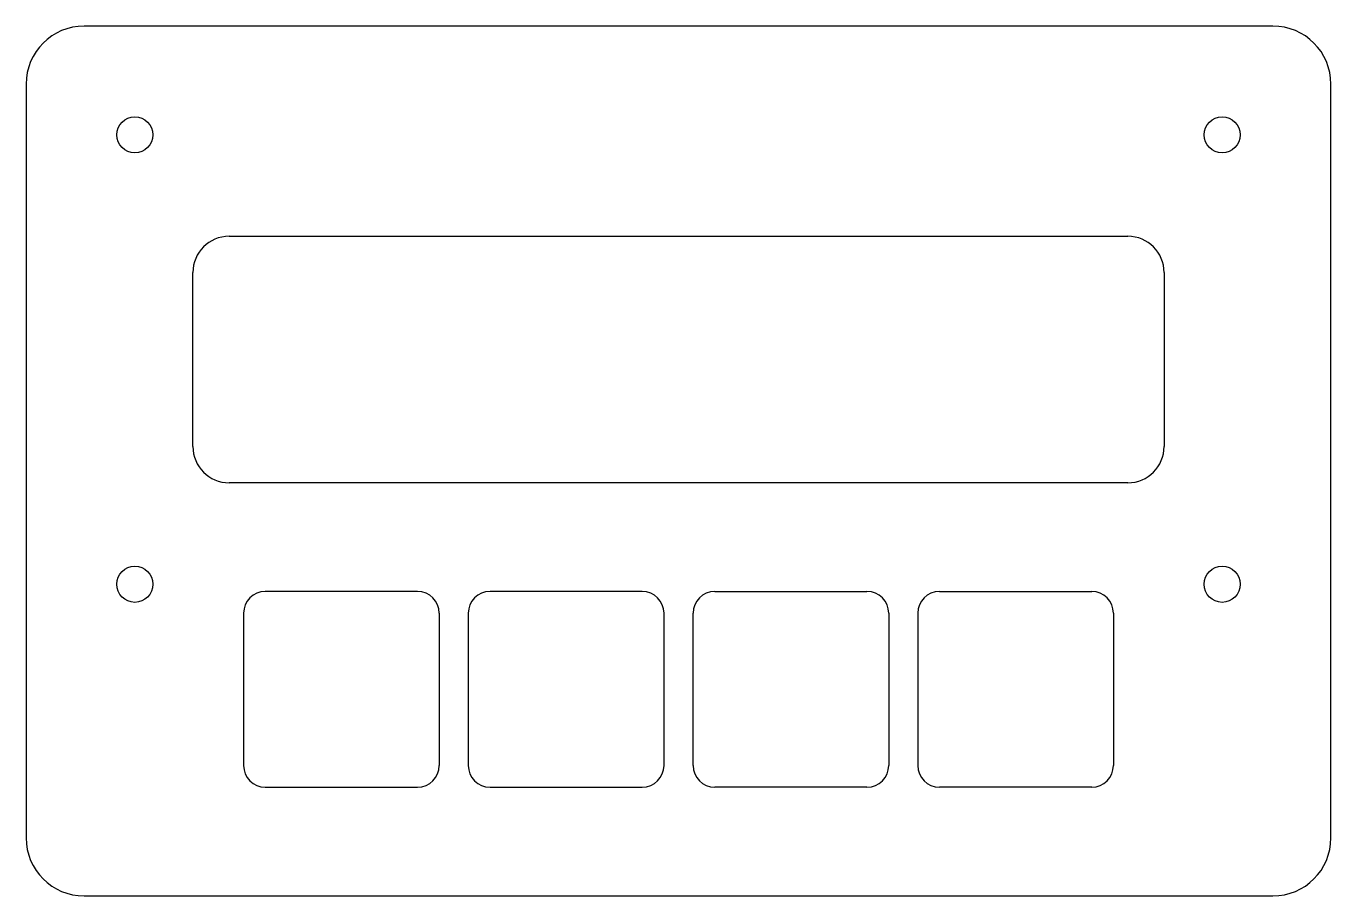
# Model space of a CAD drawing. Extents: x -86.9 to 3.1, y 31.7 to 91.7.
import ezdxf

# ---------------------------------------------------------------- set-up
doc = ezdxf.new("R2010")
doc.units = 0
doc.header["$MEASUREMENT"] = 0
doc.layers.add('BEZEL', color=1, linetype='CONTINUOUS')

msp = doc.modelspace()

# ---------------------------------------------------------------- linework, layer by layer
at = {"layer": 'BEZEL'}
for p, q in [((-0.88, 91.735), (-82.88, 91.735)), ((-86.88, 87.735), (-86.88, 35.735)), ((3.12, 35.735), (3.12, 87.735)), ((-72.88, 77.235), (-10.88, 77.235)), ((-75.38, 62.735), (-75.38, 74.735)), ((-8.38, 74.735), (-8.38, 62.735)), ((-10.88, 60.235), (-72.88, 60.235)), ((-59.88, 52.735), (-70.38, 52.735)), ((-44.38, 52.735), (-54.88, 52.735)), ((-39.38, 52.735), (-28.88, 52.735)), ((-23.88, 52.735), (-13.38, 52.735)), ((-71.88, 51.235), (-71.88, 40.735)), ((-58.38, 51.235), (-58.38, 40.735)), ((-56.38, 51.235), (-56.38, 40.735)), ((-42.88, 40.735), (-42.88, 51.235)), ((-40.88, 40.735), (-40.88, 51.235)), ((-27.38, 51.235), (-27.38, 40.735)), ((-25.38, 51.235), (-25.38, 40.735)), ((-11.88, 51.235), (-11.88, 40.735)), ((-70.38, 39.235), (-59.88, 39.235)), ((-54.88, 39.235), (-44.38, 39.235)), ((-28.88, 39.235), (-39.38, 39.235)), ((-13.38, 39.235), (-23.88, 39.235)), ((-82.88, 31.735), (-0.88, 31.735))]:
    msp.add_line(p, q, dxfattribs=at)
for centre, radius in [((-79.38, 84.235), 1.25), ((-4.38, 84.235), 1.25), ((-79.38, 84.235), 0), ((-4.38, 84.235), 0), ((-79.38, 53.235), 1.25), ((-4.38, 53.235), 1.25)]:
    msp.add_circle(centre, radius, dxfattribs=at)
for centre, radius, start, end in [((-82.88, 87.735), 4, 90, 180), ((-0.88, 87.735), 4, 0, 90), ((-72.88, 74.735), 2.5, 90, 180), ((-10.88, 74.735), 2.5, 0, 90), ((-72.88, 62.735), 2.5, 180, 270), ((-10.88, 62.735), 2.5, 270, 360), ((-70.38, 51.235), 1.5, 90, 180), ((-59.88, 51.235), 1.5, 0, 90), ((-54.88, 51.235), 1.5, 90, 180), ((-44.38, 51.235), 1.5, 0, 90), ((-39.38, 51.235), 1.5, 90, 180), ((-28.88, 51.235), 1.5, 0, 90), ((-23.88, 51.235), 1.5, 90, 180), ((-13.38, 51.235), 1.5, 0, 90), ((-70.38, 40.735), 1.5, 180, 270), ((-59.88, 40.735), 1.5, 270, 0), ((-54.88, 40.735), 1.5, 180, 270), ((-44.38, 40.735), 1.5, 270, 0), ((-39.38, 40.735), 1.5, 180, 270), ((-28.88, 40.735), 1.5, 270, 0), ((-23.88, 40.735), 1.5, 180, 270), ((-13.38, 40.735), 1.5, 270, 0), ((-82.88, 35.735), 4, 180, 270), ((-0.88, 35.735), 4, 270, 0)]:
    msp.add_arc(centre, radius, start, end, dxfattribs=at)

doc.saveas('drawing.dxf')
